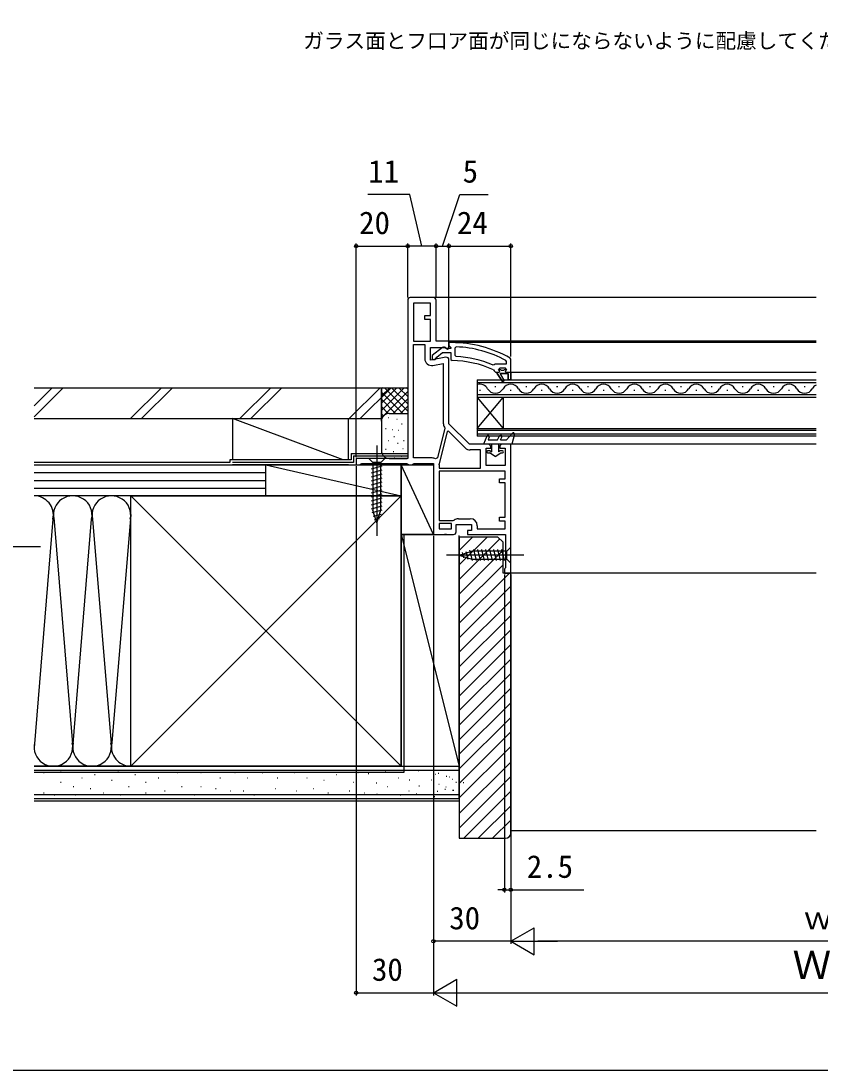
# Model space of a CAD drawing. Units: millimetres, scale not verified. Extents: x -525 to 525, y -785 to 781.
# Drawn here: x -135.1 to 175, y -784.8 to -377.4 of the extents above; entities that cross this region are included whole.
import ezdxf
from ezdxf.enums import TextEntityAlignment as Align

# ---------------------------------------------------------------- set-up
doc = ezdxf.new("R2010")
doc.units = ezdxf.units.MM
doc.header["$LTSCALE"] = 4
for name, color, linetype in [('0-1_USER1', 3, 'Continuous'), ('0-2_YKK_11', 7, 'Continuous'), ('0-3_YKK_12', 2, 'Continuous'), ('0-4_YKK_13', 4, 'Continuous'), ('0-6_YKK_D', 6, 'Continuous'), ('0-7_YKK_ZWAK', 7, 'Continuous'), ('0-8_YSS_K', 3, 'Continuous'), ('0-9_YSS_KE', 3, 'Continuous')]:
    doc.layers.add(name, color=color, linetype=linetype)
doc.styles.add('ＭＳ ゴシック', font='')
doc.styles.get('ＭＳ ゴシック').set_extended_font_data('MS Gothic')

msp = doc.modelspace()

# ---------------------------------------------------------------- linework, layer by layer
at = {"layer": '0-2_YKK_11'}
for p, q in [((25.005, -484.799), (16.005, -484.799)), ((24.505, -547.099), (17.205, -547.099)), ((27.205, -549.799), (27.205, -550.999)), ((34.705, -570.699), (39.305, -570.699))]:
    msp.add_line(p, q, dxfattribs=at)
for points in [[(15.005, -485.799), (15.005, -547.299), (-4.995, -547.299), (-4.995, -549.799), (-3.695, -549.799), (-3.262, -549.549), (-2.829, -549.299), (14.639, -549.299), (15.072, -549.549), (15.505, -549.799), (16.605, -549.799), (17.038, -549.549), (17.471, -549.299), (25.005, -549.299), (25.005, -576.799), (29.246, -576.799), (29.43, -576.679), (29.98, -576.679), (30.163, -576.799), (32.805, -576.799)], [(29.831, -508.014), (23.805, -509.077), (23.805, -504.199), (29.561, -504.199), (30.489, -504.779), (31.005, -504.493), (31.005, -501.799), (26.005, -501.799), (26.005, -485.799)], [(17.205, -547.099), (17.205, -502.999), (21.605, -502.999), (21.605, -508.481)], [(28.488, -504.212), (24.505, -507.324), (24.505, -508.799), (25.606, -508.799), (26.105, -508.323), (26.297, -507.954), (28.543, -506.199), (31.705, -506.199), (31.705, -508.799), (32.202, -509.299)], [(32.005, -502.299), (31.005, -502.299), (31.005, -503.399), (31.442, -503.895), (31.705, -504.193), (31.705, -504.599), (30.305, -504.599), (29.905, -504.399)], [(33.825, -503.936), (33.305, -504.436), (33.305, -507.238), (33.783, -507.738)], [(46.205, -541.799), (39.005, -541.799), (31.005, -533.799), (31.005, -508.999)], [(48.893, -510.599), (53.405, -510.599), (53.405, -509.693), (53.143, -509.253)], [(55.005, -513.799), (55.005, -508.751), (54.752, -508.317)], [(24.774, -511.14), (28.805, -510.429), (28.805, -533.592)], [(47.909, -510.944), (48.499, -510.791), (48.893, -510.599)], [(48.314, -512.873), (48.604, -513.313), (49.104, -513.799), (49.705, -513.799), (49.705, -514.299), (51.791, -517.431), (52.47, -517.01), (50.905, -514.299), (54.005, -514.299), (54.005, -516.799), (55.005, -516.799), (55.005, -513.799), (55.005, -516.799), (54.005, -516.799), (54.005, -514.299), (50.905, -514.299), (52.47, -517.01), (51.791, -517.431), (49.705, -514.299), (49.705, -513.799), (50.505, -513.799), (50.805, -513.499), (50.58, -513.208), (50.205, -512.724), (50.205, -512.699), (51.011, -512.699), (51.309, -512.961), (52.301, -512.961), (52.598, -512.699), (53.405, -512.699), (52.905, -512.199), (50.705, -512.199), (50.205, -512.699), (51.011, -512.699), (51.309, -512.961), (52.301, -512.961), (52.598, -512.699), (53.405, -512.699), (53.03, -513.208), (52.805, -513.499)], [(52.805, -513.499), (53.105, -513.799), (55.005, -513.799)], [(29.275, -535.115), (29.348, -535.516), (26.508, -547.101), (25.785, -547.422)], [(37.303, -543.208), (30.813, -536.719), (30.25, -536.876), (27.199, -549.322), (27.188, -549.497)], [(33.805, -575.799), (33.805, -572.899), (39.805, -572.899), (39.805, -575.299), (38.205, -575.299), (38.205, -576.799), (53.005, -576.799), (53.005, -589.707), (52.755, -590.003), (52.505, -590.299), (52.505, -591.799), (55.005, -591.799), (55.005, -541.799), (51.705, -541.799)], [(27.205, -550.999), (43.205, -550.999), (43.205, -543.999), (39.212, -543.999)], [(50.705, -542.799), (50.705, -543.299), (52.805, -543.299), (52.805, -549.999), (45.405, -549.999), (45.405, -543.299), (47.205, -543.299), (47.205, -542.799)], [(52.805, -552.199), (27.205, -552.199), (27.205, -571.399), (32.707, -571.399), (33.019, -571.289)], [(42.005, -573.399), (42.005, -574.599), (52.805, -574.599), (52.805, -571.599), (50.605, -571.599), (50.605, -570.099), (52.805, -570.099), (52.805, -556.699), (50.605, -556.699), (50.605, -555.199), (52.805, -555.199), (52.805, -552.199)]]:
    msp.add_lwpolyline(points, dxfattribs=at)
for points in [[(17.205, -486.999), (17.205, -501.799), (23.805, -501.799), (23.805, -493.299), (21.605, -493.299), (21.605, -491.799), (23.805, -491.799), (23.805, -486.999)], [(32.005, -572.599), (27.205, -572.599), (27.205, -574.599), (32.005, -574.599)]]:
    msp.add_lwpolyline(points, close=True, dxfattribs=at)
for centre, radius, start, end in [((16.005, -485.799), 1, 90, 180), ((25.005, -485.799), 1, 0, 90), ((29.105, -504.999), 1, 36.86989, 128.08672), ((32.005, -548.299), 46, 60.36285, 90.00001), ((32.005, -548.299), 44.4, 61.57018, 87.65008), ((24.305, -508.481), 2.7, 180, 280), ((30.005, -508.999), 1, 0, 100), ((32.005, -548.299), 40.6, 66.93796, 87.4899), ((32.005, -548.299), 39, 65.28016, 89.70988), ((31.505, -533.592), 2.7, 180, 214.34324), ((46.205, -542.799), 1, 0, 90), ((51.705, -542.799), 1, 90, 180), ((39.212, -541.299), 2.7, 225, 270), ((24.505, -549.799), 2.7, 61.68666, 90), ((24.505, -549.799), 2.7, 0, 6.41925), ((34.705, -573.399), 2.7, 90, 128.62483), ((39.305, -573.399), 2.7, 360, 90), ((32.805, -575.799), 1, 270, 0)]:
    msp.add_arc(centre, radius, start, end, dxfattribs=at)
at = {"layer": '0-3_YKK_12'}
for p, q in [((173.505, -484.799), (25.005, -484.799)), ((173.505, -501.799), (30.505, -501.799)), ((173.505, -502.299), (31.005, -502.299)), ((42.005, -516.799), (173.505, -516.799)), ((42.005, -516.799), (42.005, -538.599)), ((55.005, -513.799), (173.505, -513.799)), ((42.005, -517.799), (173.505, -517.799)), ((43.205, -520.959), (42.805, -520.959)), ((49.205, -519.439), (48.805, -519.439)), ((55.205, -520.959), (54.805, -520.959)), ((61.205, -519.439), (60.805, -519.439)), ((67.205, -520.959), (66.805, -520.959)), ((73.205, -519.439), (72.805, -519.439)), ((79.205, -520.959), (78.805, -520.959)), ((85.205, -519.439), (84.805, -519.439)), ((91.205, -520.959), (90.805, -520.959)), ((97.205, -519.439), (96.805, -519.439)), ((103.205, -520.959), (102.805, -520.959)), ((109.205, -519.439), (108.805, -519.439)), ((115.205, -520.959), (114.805, -520.959)), ((121.205, -519.439), (120.805, -519.439)), ((127.205, -520.959), (126.805, -520.959)), ((133.205, -519.439), (132.805, -519.439)), ((139.205, -520.959), (138.805, -520.959)), ((145.205, -519.439), (144.805, -519.439)), ((151.205, -520.959), (150.805, -520.959)), ((157.205, -519.439), (156.805, -519.439)), ((163.205, -520.959), (162.805, -520.959)), ((169.205, -519.439), (168.805, -519.439)), ((173.505, -522.599), (42.005, -522.599)), ((173.505, -523.599), (42.005, -523.599)), ((42.005, -523.599), (52.005, -535.599)), ((42.005, -535.599), (52.005, -523.599)), ((52.005, -523.599), (52.005, -535.599)), ((42.005, -535.599), (173.505, -535.599)), ((42.005, -536.299), (173.505, -536.299)), ((173.505, -537.899), (42.005, -537.899)), ((173.505, -538.599), (42.005, -538.599)), ((173.505, -541.799), (54.505, -541.799)), ((173.505, -591.796), (54.505, -591.796))]:
    msp.add_line(p, q, dxfattribs=at)
for centre, start, end in [((43.005, -521.876), 29.20254, 106.91585), ((49.005, -518.522), 209.20254, 330.79746), ((55.005, -521.876), 29.20254, 150.79746), ((61.005, -518.522), 209.20254, 330.79746), ((67.005, -521.876), 29.20254, 150.79746), ((73.005, -518.522), 209.20254, 330.79746), ((79.005, -521.876), 29.20254, 150.79746), ((85.005, -518.522), 209.20254, 330.79746), ((91.005, -521.876), 29.20254, 150.79746), ((97.005, -518.522), 209.20254, 330.79746), ((103.005, -521.876), 29.20254, 150.79746), ((109.005, -518.522), 209.20254, 330.79746), ((115.005, -521.876), 29.20254, 150.79746), ((121.005, -518.522), 209.20254, 330.79746), ((127.005, -521.876), 29.20254, 150.79746), ((133.005, -518.522), 209.20254, 330.79746), ((139.005, -521.876), 29.20254, 150.79746), ((145.005, -518.522), 209.20254, 330.79746), ((151.005, -521.876), 29.20254, 150.79746), ((157.005, -518.522), 209.20254, 330.79746), ((163.005, -521.876), 29.20254, 150.79746), ((169.005, -518.522), 209.20254, 330.79746), ((175.005, -521.876), 115.87502, 150.79746)]:
    msp.add_arc(centre, 3.437, start, end, dxfattribs=at)
at = {"layer": '0-4_YKK_13'}
for p, q in [((55.707, -537.432), (53.405, -539.999)), ((45.744, -538.606), (44.405, -541.799)), ((55.405, -541.799), (44.405, -541.799)), ((46.666, -538.992), (46.244, -539.999)), ((47.705, -544.728), (47.705, -541.799)), ((50.205, -541.799), (50.205, -544.728)), ((51.036, -539.999), (51.547, -539.033)), ((51.036, -539.999), (53.405, -539.999)), ((56.393, -537.795), (55.405, -541.799)), ((3.005, -542.299), (3.005, -577.299)), ((46.855, -544.299), (46.105, -544.299)), ((46.105, -545.099), (46.739, -545.099)), ((48.955, -546.499), (46.739, -545.099)), ((47.055, -544.352), (47.705, -544.728)), ((48.955, -546.499), (51.17, -545.099)), ((50.855, -544.352), (50.205, -544.728)), ((51.805, -544.299), (51.055, -544.299)), ((51.17, -545.099), (51.805, -545.099)), ((6.105, -547.299), (-0.095, -547.299)), ((-0.095, -547.299), (1.455, -548.849)), ((1.455, -548.849), (1.455, -567.383)), ((4.555, -548.849), (1.455, -548.849)), ((6.105, -547.299), (4.555, -548.849)), ((4.555, -567.383), (4.555, -548.849)), ((0.905, -551.275), (5.105, -550.15)), ((0.905, -552.828), (5.105, -551.703)), ((0.905, -554.381), (5.105, -553.256)), ((0.905, -555.934), (5.105, -554.809)), ((0.905, -557.487), (5.105, -556.362)), ((0.905, -559.04), (5.105, -557.914)), ((0.905, -560.593), (5.105, -559.467)), ((0.905, -562.146), (5.105, -561.02)), ((0.905, -563.699), (5.105, -562.573)), ((0.905, -565.251), (5.105, -564.126)), ((0.905, -566.804), (5.105, -565.679)), ((1.164, -568.288), (5.105, -567.232)), ((3.005, -572.299), (1.455, -567.383)), ((1.615, -569.72), (4.651, -568.906)), ((3.005, -572.299), (4.555, -567.383)), ((2.067, -571.152), (4.116, -570.603)), ((55.005, -581.699), (53.455, -583.249)), ((55.005, -587.899), (55.005, -581.699)), ((60.005, -584.799), (30.005, -584.799)), ((35.005, -584.799), (39.921, -583.249)), ((35.005, -584.799), (39.921, -586.349)), ((36.152, -583.861), (36.701, -585.91)), ((37.584, -583.409), (38.397, -586.445)), ((39.015, -582.958), (40.072, -586.899)), ((53.455, -583.249), (39.921, -583.249)), ((39.921, -586.349), (53.455, -586.349)), ((40.499, -582.699), (41.625, -586.899)), ((42.052, -582.699), (43.177, -586.899)), ((43.605, -582.699), (44.73, -586.899)), ((45.158, -582.699), (46.283, -586.899)), ((46.711, -582.699), (47.836, -586.899)), ((48.264, -582.699), (49.389, -586.899)), ((49.817, -582.699), (50.942, -586.899)), ((51.369, -582.699), (52.495, -586.899)), ((53.455, -586.349), (53.455, -583.249)), ((55.005, -587.899), (53.455, -586.349))]:
    msp.add_line(p, q, dxfattribs=at)
msp.add_lwpolyline([(46.244, -539.999), (49.905, -539.999), (50.663, -538.565)], dxfattribs=at)
for centre, radius, start, end in [((56.005, -537.699), 0.4, 346.1348, 138.11337), ((46.205, -538.799), 0.5, 337.25283, 157.25283), ((51.105, -538.799), 0.5, 332.13522, 152.13522), ((46.105, -544.699), 0.4, 89.99781, 270), ((46.855, -544.699), 0.4, 59.99841, 90), ((51.055, -544.699), 0.4, 90, 119.9989), ((51.805, -544.699), 0.4, 270, 89.99781)]:
    msp.add_arc(centre, radius, start, end, dxfattribs=at)
at = {"layer": '0-6_YKK_D'}
for p, q in [((-5, -546.8), (-5, -463.8)), ((15, -484.8), (15, -463.8)), ((15, -484.8), (15, -463.8)), ((26, -484.8), (26, -463.8)), ((26, -484.8), (26, -463.8)), ((31, -501.3), (31, -463.8)), ((31, -501.3), (31, -463.8)), ((55, -507.753), (55, -463.8)), ((-5, -464.8), (15, -464.8)), ((26, -464.8), (15, -464.8)), ((26, -464.8), (31, -464.8)), ((31, -464.8), (55, -464.8)), ((-5, -550.3), (-5, -755.801)), ((25, -577.3), (25, -735.801)), ((25.002, -577.5), (25.002, -755.801)), ((25.002, -577.5), (25.002, -755.801)), ((52.5, -592.3), (52.5, -715.801)), ((55, -592.299), (55, -715.801)), ((55, -592.3), (55, -735.801)), ((55, -692.803), (55, -735.801)), ((52.5, -714.801), (49.95, -714.801)), ((52.5, -714.801), (55, -714.801)), ((55, -714.801), (83.327, -714.801)), ((55, -734.801), (64.093, -729.551)), ((64.093, -740.051), (64.093, -729.551)), ((55, -734.801), (25, -734.801)), ((55, -734.801), (64.093, -740.051)), ((55, -734.801), (73.187, -734.801)), ((284.502, -734.801), (65.5, -734.801)), ((25.002, -754.801), (34.096, -749.551)), ((34.096, -760.051), (34.096, -749.551)), ((-5, -754.801), (25.002, -754.801)), ((25.002, -754.801), (34.096, -760.051)), ((25.002, -754.801), (43.189, -754.801)), ((35.502, -754.801), (314.502, -754.801))]:
    msp.add_line(p, q, dxfattribs=at)
for points in [[(20.5, -464.8), (15.85, -444.8), (-0.491, -444.8)], [(28.5, -464.8), (35.21, -444.8), (46.165, -444.8)], [(-347.546, -521.79), (-345.337, -523.065), (-244.06, -581.537), (-127.566, -581.537)]]:
    msp.add_lwpolyline(points, dxfattribs=at)
for centre in [(-5, -464.8), (15, -464.8), (15, -464.8), (26, -464.8), (26, -464.8), (31, -464.8), (31, -464.8), (55, -464.8), (52.5, -714.801), (55, -714.801), (25, -734.801), (-5, -754.801)]:
    msp.add_circle(centre, 0.637, dxfattribs=at)
at = {"layer": '0-7_YKK_ZWAK'}
msp.add_lwpolyline([(-525, -784.8), (525, -784.8), (525, 745.2)], dxfattribs=at)
at = {"layer": '0-8_YSS_K'}
for p, q in [((-122.964, -519.8), (-129.994, -526.829)), ((-118.721, -519.8), (-129.994, -531.072)), ((-80.538, -519.8), (-92.538, -531.8)), ((-76.295, -519.8), (-88.295, -531.8)), ((-38.111, -519.8), (-50.111, -531.8)), ((-33.869, -519.8), (-45.869, -531.8)), ((-7.685, -531.8), (4.315, -519.8)), ((8.558, -519.8), (-3.442, -531.8)), ((4.8, -519.8), (15.003, -519.8)), ((4.8, -532.8), (4.8, -519.8)), ((13.658, -519.8), (4.8, -528.658)), ((10.829, -519.8), (4.8, -525.829)), ((8.001, -519.8), (4.8, -523.001)), ((5.173, -519.8), (4.8, -520.173)), ((15.003, -521.283), (4.8, -531.486)), ((13.114, -529.8), (4.8, -521.486)), ((15.003, -528.861), (5.942, -519.8)), ((15.003, -526.033), (8.771, -519.8)), ((15.003, -523.204), (11.599, -519.8)), ((15.003, -520.376), (14.427, -519.8)), ((10.285, -529.8), (4.8, -524.315)), ((15.003, -524.112), (9.315, -529.8)), ((7.475, -529.818), (4.8, -527.143)), ((15.003, -526.94), (12.143, -529.8)), ((-53.003, -531.8), (-8.003, -531.8)), ((-8.003, -547.8), (-8.003, -531.8)), ((5.595, -530.766), (4.8, -529.972)), ((4.8, -532.8), (4.8, -544.3)), ((7.605, -531.468), (7.405, -531.468)), ((7.8, -529.8), (15.003, -529.8)), ((10.943, -532.135), (10.743, -532.135)), ((6.604, -535.807), (6.404, -535.807)), ((9.274, -536.141), (9.074, -536.141)), ((11.611, -536.475), (11.411, -536.475)), ((12.799, -533.966), (12.599, -533.966)), ((7.605, -540.481), (7.405, -540.481)), ((9.877, -538.934), (9.677, -538.934)), ((11.277, -541.482), (11.077, -541.482)), ((13.584, -540.395), (13.384, -540.395)), ((6.604, -543.822), (6.404, -543.822)), ((9.608, -544.654), (9.408, -544.654)), ((13.28, -543.489), (13.08, -543.489)), ((-129.994, -549.8), (-40, -549.8)), ((-8.003, -549.8), (-53.003, -549.8)), ((-40, -549.8), (12.5, -561.8)), ((-40, -561.8), (-40, -549.8)), ((7.8, -547.3), (14.8, -547.3)), ((9.942, -547.161), (9.742, -547.161)), ((12.612, -546.493), (12.412, -546.493)), ((25, -576.8), (12.5, -549.8)), ((-129.994, -552.8), (-40, -552.8)), ((-129.994, -555.8), (-40, -555.8)), ((-129.994, -558.8), (-40, -558.8)), ((-92.5, -561.8), (-129.994, -561.8)), ((-40, -561.8), (-129.994, -561.8)), ((12.5, -666.8), (-92.5, -561.8)), ((12.5, -561.8), (-92.5, -666.8)), ((-122.39, -570.245), (-115, -659.681)), ((-92.506, -568.994), (-99.842, -657.768)), ((-122.661, -570.865), (-130, -659.681)), ((-115, -659.681), (-107.658, -570.832)), ((-107.342, -570.832), (-100, -659.681)), ((12.5, -576.8), (30.31, -576.8)), ((12.5, -666.8), (12.5, -576.8)), ((12.5, -576.8), (35, -666.8)), ((35, -666.8), (35, -577.2)), ((45.833, -577.8), (35, -588.633)), ((40.177, -577.8), (35, -582.977)), ((50.745, -578.545), (35, -594.29)), ((52, -582.947), (35, -599.947)), ((52, -588.604), (35, -605.604)), ((54.461, -591.8), (35, -611.261)), ((55, -596.918), (35, -616.918)), ((55, -602.575), (35, -622.575)), ((55, -608.231), (35, -628.231)), ((55, -613.888), (35, -633.888)), ((55, -619.545), (35, -639.545)), ((55, -625.202), (35, -645.202)), ((55, -630.859), (35, -650.859)), ((55, -636.516), (35, -656.516)), ((55, -642.173), (35, -662.173)), ((55, -647.829), (35, -667.829)), ((55, -653.486), (35, -673.486)), ((55, -659.143), (35, -679.143)), ((-92.5, -666.8), (-129.994, -666.8)), ((12.5, -666.8), (35, -666.8)), ((55, -665.206), (35, -685.206)), ((-129.994, -668.3), (35, -668.3)), ((-126.106, -669.366), (-126.306, -669.366)), ((-119.513, -668.542), (-119.713, -668.542)), ((-111.271, -671.514), (-111.471, -671.514)), ((-106.326, -670.19), (-106.526, -670.19)), ((-97.26, -668.542), (-97.46, -668.542)), ((-90.667, -670.19), (-90.867, -670.19)), ((-81.601, -671.514), (-81.801, -671.514)), ((-74.184, -669.366), (-74.384, -669.366)), ((-65.118, -669.366), (-65.318, -669.366)), ((-57.701, -671.514), (-57.901, -671.514)), ((-51.931, -669.366), (-52.131, -669.366)), ((-46.986, -671.514), (-47.186, -671.514)), ((-41.217, -669.366), (-41.417, -669.366)), ((-35.448, -671.514), (-35.648, -671.514)), ((-28.924, -669.366), (-29.124, -669.366)), ((-23.979, -671.514), (-24.179, -671.514)), ((-12.44, -670.19), (-12.64, -670.19)), ((-4.199, -669.366), (-4.399, -669.366)), ((-0.108, -669.799), (-0.308, -669.799)), ((6.519, -669.019), (6.319, -669.019)), ((11.46, -671.514), (11.26, -671.514)), ((19.316, -668.63), (19.116, -668.63)), ((25.834, -670.011), (25.634, -670.011)), ((27.084, -669.614), (26.884, -669.614)), ((30.182, -670.744), (29.982, -670.744)), ((31.413, -671.008), (31.213, -671.008)), ((32.395, -671.914), (32.195, -671.914)), ((55, -670.863), (35, -690.863)), ((-119.513, -673.162), (-119.713, -673.162)), ((-114.568, -674.811), (-114.768, -674.811)), ((-107.974, -675.635), (-108.174, -675.635)), ((-99.733, -672.338), (-99.933, -672.338)), ((-93.139, -674.811), (-93.339, -674.811)), ((-86.546, -673.162), (-86.746, -673.162)), ((-72.535, -674.811), (-72.735, -674.811)), ((-65.118, -674.811), (-65.318, -674.811)), ((-59.349, -675.635), (-59.549, -675.635)), ((-36.272, -675.635), (-36.472, -675.635)), ((-21.506, -675.635), (-21.706, -675.635)), ((-17.385, -672.338), (-17.585, -672.338)), ((-5.847, -673.162), (-6.047, -673.162)), ((3.01, -673.417), (2.81, -673.417)), ((7.339, -674.811), (7.139, -674.811)), ((15.808, -672.248), (15.608, -672.248)), ((19.545, -674.587), (19.345, -674.587)), ((24.383, -672.248), (24.183, -672.248)), ((25.314, -674.479), (25.114, -674.479)), ((27.274, -673.902), (27.074, -673.902)), ((29.643, -675.872), (29.443, -675.872)), ((29.955, -674.955), (29.755, -674.955)), ((32.584, -676.201), (32.384, -676.201)), ((32.911, -676.201), (32.711, -676.201)), ((33.919, -673.083), (33.719, -673.083)), ((36.724, -673.307), (36.524, -673.307)), ((-129.994, -677.8), (35, -677.8)), ((-129.994, -680.3), (35, -680.3)), ((-126.106, -677.283), (-126.306, -677.283)), ((-121.985, -678.107), (-122.185, -678.107)), ((-113.743, -678.107), (-113.943, -678.107)), ((-103.029, -677.283), (-103.229, -677.283)), ((-96.436, -678.107), (-96.636, -678.107)), ((-86.546, -677.283), (-86.746, -677.283)), ((-79.129, -676.459), (-79.329, -676.459)), ((-67.59, -678.107), (-67.79, -678.107)), ((-53.58, -676.459), (-53.78, -676.459)), ((-48.635, -676.459), (-48.835, -676.459)), ((-44.514, -678.107), (-44.714, -678.107)), ((-28.099, -676.459), (-28.299, -676.459)), ((-15.737, -677.283), (-15.937, -677.283)), ((-7.495, -676.459), (-7.695, -676.459)), ((-1.726, -677.283), (-1.926, -677.283)), ((3.2, -677.705), (3, -677.705)), ((12.312, -678.107), (12.112, -678.107)), ((15.581, -676.459), (15.381, -676.459)), ((18.537, -677.705), (18.337, -677.705)), ((25.504, -678.766), (25.304, -678.766)), ((26.686, -676.604), (26.486, -676.604)), ((55, -676.52), (36.719, -694.801)), ((55, -682.177), (42.376, -694.801)), ((55, -687.741), (47.94, -694.801)), ((55, -691.803), (173.5, -691.803)), ((173.5, -691.803), (173.502, -691.803))]:
    msp.add_line(p, q, dxfattribs=at)
msp.add_lwpolyline([(-10.003, -547.8), (-53.003, -531.8), (-53.003, -547.8)], dxfattribs=at)
for points in [[(-40, -561.8), (-40, -549.8), (12.5, -549.8), (12.5, -561.8)], [(12.5, -576.8), (12.5, -549.8), (25, -549.8), (25, -576.8)]]:
    msp.add_lwpolyline(points, close=True, dxfattribs=at)
for centre, radius, start, end in [((7.8, -532.8), 3, 90, 180), ((7.8, -544.3), 3, 180, 270), ((-130, -569.3), 7.5, 348.21621, 89.95067), ((-115, -569.3), 7.5, 348.21621, 191.78332), ((-100, -569.3), 7.5, 348.21621, 191.78332), ((-122.5, -659.3), 7.5, 168.21646, 11.78354), ((-107.5, -659.3), 7.5, 168.21646, 11.78354), ((-92.5, -659.3), 7.5, 168.21646, 270)]:
    msp.add_arc(centre, radius, start, end, dxfattribs=at)
at = {"layer": '0-9_YSS_KE'}
for p, q in [((-129.994, -531.8), (4.8, -531.8)), ((-7, -545.3), (15, -545.3)), ((-54, -548.8), (-129.994, -548.8)), ((-54, -547.8), (-54, -548.8)), ((-6, -546.3), (15, -546.3)), ((-92.5, -575.765), (-92.5, -561.8)), ((-92.5, -666.8), (-92.5, -569.3)), ((13.5, -576.8), (13.5, -669.3)), ((-129.994, -666.8), (35, -666.8)), ((35, -679.3), (35, -666.8)), ((13.5, -669.3), (-129.994, -669.3)), ((-129.994, -679.3), (35, -679.3))]:
    msp.add_line(p, q, dxfattribs=at)
for points in [[(-129.994, -519.8), (4.8, -519.8), (4.8, -531.8)], [(-7, -545.3), (-7, -547.8), (-54, -547.8)], [(-6, -546.3), (-6, -548.8), (-53, -548.8)], [(-92.5, -561.8), (12.5, -561.8), (12.5, -666.8), (-92.5, -666.8)], [(35, -577.801), (35, -694.801), (53, -694.801)], [(55, -692.801), (55, -591.801), (52, -591.801), (52, -579.801), (50, -577.801), (35, -577.801)]]:
    msp.add_lwpolyline(points, dxfattribs=at)
msp.add_arc((53, -692.801), 2, 270.00001, 359.99999, dxfattribs=at)

# ---------------------------------------------------------------- texts
at = {"layer": '0-1_USER1', "style": 'ＭＳ ゴシック'}
msp.add_text('ガラス面とフ口ア面が同じにならないように配慮してください。', height=5.865, dxfattribs=at).set_placement((-25.545, -389.77), align=Align.BOTTOM_LEFT)
at = {"layer": '0-6_YKK_D', "style": 'ＭＳ ゴシック'}
for s, height, p in [('11', 8.798, (-0.332, -442.8)), ('5', 8.798, (36.324, -442.8)), ('20', 8.798, (-3.864, -462.8)), ('24', 8.798, (34.102, -462.8)), ('2.5', 8.798, (61.214, -712.801)), ('30', 8.798, (31.136, -732.801)), ('ｗ', 8.798, (168.251, -732.801)), ('30', 8.798, (1.138, -752.801)), ('Ｗ', 11, (164.349, -752.801))]:
    msp.add_text(s, height=height, dxfattribs=at).set_placement(p, align=Align.BOTTOM_LEFT)

doc.saveas('drawing.dxf')
